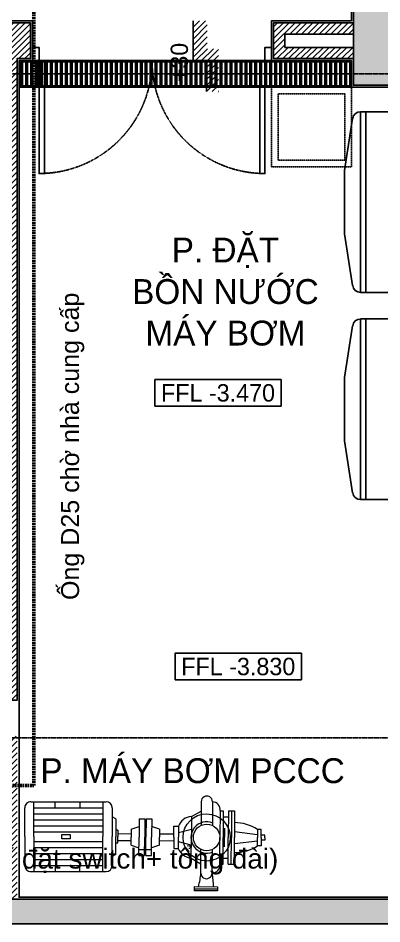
# Model space of a CAD drawing. Header units: inches. Extents: x 1721084 to 1854744, y 225101 to 488646.
# Drawn here: x 1741593 to 1744330, y 393611 to 400431 of the extents above; entities that cross this region are included whole.
import ezdxf
from ezdxf.enums import TextEntityAlignment as Align
from ezdxf.xclip import XClip

# ---------------------------------------------------------------- set-up
doc = ezdxf.new("R2010")
doc.units = ezdxf.units.IN
doc.header["$MEASUREMENT"] = 0
doc.header["$XCLIPFRAME"] = 0
doc.set_wipeout_variables(frame=1)
for name, pattern in [('DASHED', [19.05, 12.7, -6.35]), ('X-PL-BASE$0$X-GRID-BASE$0$CENTER2', [1.125, 0.75, -0.125, 0.125, -0.125]), ('X-PL-BASE$0$X-PL-BASE$0$DASHEDX2', [1.5, 1, -0.5])]:
    doc.linetypes.add(name, pattern=pattern)
for name, color, linetype in [('0-Khungten', 255, 'Continuous'), ('A-ANNO-DIM 100', 252, 'Continuous'), ('X-PL-BASE$0$I-ANNO-LEVL-PLAN', 250, 'Continuous'), ('X-PL-BASE$0$X-GRID-BASE$0$A-GRID', 250, 'X-PL-BASE$0$X-GRID-BASE$0$CENTER2'), ('X-PL-BASE$0$X-PL-BASE$0$A-ANNO-COTE', 250, 'Continuous'), ('X-PL-BASE$0$X-PL-BASE$0$A-ANNO-RNAM', 250, 'Continuous'), ('X-PL-BASE$0$X-PL-BASE$0$A-FLOR', 250, 'Continuous'), ('X-PL-BASE$0$X-PL-BASE$0$A-FLOR-COLS-CONC', 250, 'Continuous'), ('X-PL-BASE$0$X-PL-BASE$0$A-FLOR-DOOR', 250, 'Continuous'), ('X-PL-BASE$0$X-PL-BASE$0$A-FLOR-PATT', 250, 'Continuous'), ('X-PL-BASE$0$X-PL-BASE$0$A-FLOR-VOID', 250, 'X-PL-BASE$0$X-PL-BASE$0$DASHEDX2'), ('X-PL-BASE$0$X-PL-BASE$0$A-FLOR-WALL', 250, 'Continuous'), ('X-PL-BASE$0$X-PL-BASE$0$A-FLOR-WALL-FNSH', 250, 'Continuous'), ('X-PL-BASE$0$X-PL-BASE$0$A-FURN-EQPM', 250, 'Continuous'), ('X-PL-BASE$0$X-PL-BASE$0$A-XREF', 250, 'Continuous'), ('X-PL-BASE$0$X-PL-BASE$0$I-ANNO-LEVL-PLAN', 250, 'Continuous')]:
    doc.layers.add(name, color=color, linetype=linetype)
doc.layers.add('TTLL', color=252, linetype='DASHED', lineweight=50)
doc.styles.add('ARIAL', font='arial.ttf')
doc.styles.add('HDUNGARC', font='vn_vni.shx')
doc.styles.add('X-PL-BASE$0$SYMBTEXT', font='VAVON_.TTF')
doc.styles.add('X-PL-BASE$0$X-PL-BASE$0$ARIAL', font='arial.ttf')
doc.styles.add('X-PL-BASE$0$X-PL-BASE$0$HDUNGARC', font='vn_vni.shx')
doc.styles.add('X-PL-BASE$0$X-PL-BASE$0$SYMBTEXT', font='VAVON_.TTF')

# ---------------------------------------------------------------- blocks, each defined once
blk = doc.blocks.new('X-PL-BASE$0$IDEN-ELEV-PLAN')
blk.add_wipeout([(-6.333, -1.333), (-6.333, 1.333), (6.333, 1.333), (6.333, -1.333)])
blk.add_lwpolyline([(-6.333, -1.333), (-6.333, 1.333), (6.333, 1.333), (6.333, -1.333)], close=True)
at = {"color": 2, "style": 'X-PL-BASE$0$SYMBTEXT'}
blk.add_attdef('EL0.000', text='', height=2, dxfattribs=at).set_placement((0, 0), align=Align.MIDDLE)
blk = doc.blocks.new('*U88')
h = blk.add_hatch()
h.set_pattern_fill('ANSI31', color=8, scale=0.3, angle=90, style=0)
h.set_pattern_definition([(135, (-7.9999, -2.7017), (-0.67352, -0.67352), [])])
h.paths.add_polyline_path([(9, 3), (9, -0.2), (2.7, -0.2), (2.7, -2.7), (-6.98, -2.7), (-6.98, 0), (0, 0), (0, 3)])
blk.add_lwpolyline([(9, 3), (0, 3), (0, 0), (-6.98, 0)])
at = {"style": 'X-PL-BASE$0$X-PL-BASE$0$ARIAL', "width": 0.8}
blk.add_attdef('SETDOWN', (0.5, 0.5), '', height=2.5, dxfattribs=at)
blk = doc.blocks.new('X-PL-BASE$0$X-GRID-BASE')
at = {"layer": 'X-PL-BASE$0$X-GRID-BASE$0$A-GRID', "ltscale": 8}
for p, q in [((10900, 4000), (32399.8, 4000)), ((-3578.7, -1000), (32399.8, -1000))]:
    blk.add_line(p, q, dxfattribs=at)
blk = doc.blocks.new('*U73')
at = {"color": 0}
for points in [[(-1750, 0), (-1800, 0), (-1800, 100), (-1750, 100)], [(-50, 0), (0, 0), (0, 100), (-50, 100)]]:
    blk.add_lwpolyline(points, close=True, dxfattribs=at)
for points in [[(-1750, 0), (-1710, 0), (-1710, -850), (-1750, -850)], [(-50, 0), (-90, 0), (-90, -850), (-50, -850)]]:
    blk.add_lwpolyline(points, close=True)
at = {"color": 251, "linetype": 'X-PL-BASE$0$X-PL-BASE$0$DASHEDX2'}
for centre, start, end in [((-1750, 0), 270, 0), ((-50, 0), 180, 270)]:
    blk.add_arc(centre, 850, start, end, dxfattribs=at)
blk = doc.blocks.new('X-PL-BASE$0$X-PL-BASE$0$Xref mb$0$BN 2000L')
for p, q in [((10316.4, 116784.4), (8956.4, 116784.4)), ((8956.4, 116784.1), (8956.7, 114872.6)), ((10316.5, 116784.3), (10316.7, 114872.8)), ((10316.5, 116743.9), (8956.4, 116743.9)), ((10316.5, 116743.9), (8956.4, 116743.9)), ((10316.5, 116390.8), (8956.4, 116390.8)), ((10316.5, 116350.3), (8956.4, 116350.3)), ((10316.5, 116350.3), (8956.4, 116350.3)), ((9394.1, 115848.6), (8956.4, 115848.6)), ((9394.1, 115808.1), (8956.4, 115808.1)), ((10316.6, 115848.6), (9878.4, 115848.6)), ((10316.6, 115808.1), (9878.4, 115808.1)), ((10316.5, 115295.5), (8956.4, 115295.5)), ((10316.5, 115295.5), (8956.4, 115295.5)), ((10316.5, 115255), (8956.4, 115255)), ((10316.4, 114913.1), (8956.4, 114913.1)), ((10316.4, 114913.1), (8956.4, 114913.1)), ((10316.5, 114912.8), (8956.4, 114912.8)), ((10316.5, 114912.8), (8956.4, 114912.8)), ((10316.4, 114872.3), (8956.4, 114872.3)), ((10316.4, 114872.6), (8956.7, 114872.6))]:
    blk.add_line(p, q)
for points in [[(10264.9, 116843.4), (9874.7, 116903.6), (9398.3, 116903.7), (9008, 116843.4)], [(10264.9, 114813.3), (9874.7, 114753.1), (9398.3, 114753), (9008, 114813.3)]]:
    blk.add_lwpolyline(points)
for radius in [243, 202.5, 83.4, 30.7]:
    blk.add_circle((9636.3, 115828.3), radius)
for centre, start, end in [((9016.1, 116784.4), 97.78356, 179.9871), ((10256.8, 116784.4), 0.0129, 82.21644), ((9016.1, 114872.3), 180.0129, 262.21644), ((10256.8, 114872.3), 277.78356, 359.9871)]:
    blk.add_arc(centre, 59.5, start, end)
blk = doc.blocks.new('X-PL-BASE$0$X-PL-BASE$0$MAY BOM')
at = {"linetype": 'Continuous', "lineweight": 0}
for p, q in [((175064.2, 110011.1), (175094.3, 110011.5)), ((175064.3, 110005.6), (175064.2, 110011.1)), ((175094.3, 110008.7), (175064.3, 110008.3)), ((175094.3, 110011.5), (175094.3, 110006)), ((175094.3, 110006), (175064.3, 110005.6)), ((175071.4, 109987.8), (175071.8, 109956.9)), ((175086.3, 109988), (175086.7, 109957.1)), ((175308.6, 109989.9), (175210.2, 109988.2)), ((175214.7, 109988.3), (175215.5, 109942.6)), ((175244.6, 109988.8), (175244.8, 109980.9)), ((175277, 109981.5), (175276.8, 109989.4)), ((175305.7, 109944.2), (175304.9, 109989.9)), ((175046.7, 109975.9), (175042.6, 109975.8)), ((175042.6, 109975.8), (175043, 109940.8)), ((175046.7, 109975.9), (175047.1, 109940.9)), ((175050.8, 109975.9), (175046.7, 109975.9)), ((175050.8, 109975.9), (175051.3, 109940.9)), ((175061.7, 109976.1), (175057.5, 109976)), ((175057.5, 109976), (175058, 109941)), ((175061.7, 109976.1), (175062.1, 109941)), ((175099.2, 109968.7), (175086.5, 109975.9)), ((175202.5, 109980.2), (175203.1, 109942.4)), ((175305.1, 109982), (175214.9, 109980.4)), ((175305.2, 109974.1), (175215, 109972.5)), ((175317.3, 109944.4), (175316.6, 109982.2)), ((175057.6, 109968.1), (175050.9, 109968.1)), ((175099.2, 109968.7), (175099.5, 109941.5)), ((175158.6, 109966.3), (175151.2, 109966.2)), ((175151.2, 109966.2), (175151.5, 109942.2)), ((175158.6, 109966.3), (175158.9, 109942.3)), ((175167.7, 109966.4), (175160.3, 109966.3)), ((175160.3, 109966.3), (175160.6, 109942.3)), ((175167.7, 109966.4), (175168, 109942.4)), ((175198, 109965.5), (175202.7, 109968.5)), ((175198, 109965.5), (175198.4, 109942.3)), ((175305.4, 109966.2), (175215.2, 109964.6)), ((175008.2, 109940.3), (175008.1, 109951.2)), ((175008.1, 109951.2), (175012.8, 109951.2)), ((175012.8, 109951.2), (175012.9, 109940.4)), ((175042.9, 109948.6), (175012.9, 109944.4)), ((175056.6, 109928.7), (175056.3, 109953.2)), ((175099.4, 109951.8), (175116.4, 109947.6)), ((175122.1, 109956.4), (175116.3, 109956.3)), ((175116.3, 109956.3), (175116.5, 109941.8)), ((175122.3, 109941.8), (175122.1, 109956.4)), ((175141, 109952.7), (175151.3, 109956.1)), ((175141, 109952.7), (175141.2, 109942.1)), ((175151.3, 109958.7), (175167.8, 109958.9)), ((175178.2, 109953.2), (175167.8, 109956.3)), ((175178.2, 109953.2), (175178.4, 109942.6)), ((175195.4, 109950.7), (175195.5, 109942.3)), ((175195.4, 109950.7), (175198.3, 109950.7)), ((175305.5, 109958.3), (175215.3, 109956.7)), ((175305.6, 109950.4), (175215.4, 109948.8)), ((175003.4, 109943.7), (175008.2, 109943.8)), ((175003.5, 109940.3), (175003.4, 109943.7)), ((175003.5, 109940.3), (175003.5, 109936.8)), ((175003.5, 109936.8), (175008.2, 109936.9)), ((175008.2, 109940.3), (175008.3, 109929.5)), ((175013.1, 109929.6), (175012.9, 109940.4)), ((175043.5, 109905.8), (175043, 109940.8)), ((175047.6, 109905.8), (175047.1, 109940.9)), ((175051.7, 109905.9), (175051.3, 109940.9)), ((175058.4, 109906), (175058, 109941)), ((175062.6, 109906), (175062.1, 109941)), ((175099.9, 109914.4), (175099.5, 109941.5)), ((175116.7, 109927.2), (175116.5, 109941.8)), ((175141.1, 109946.6), (175122.2, 109946.3)), ((175122.3, 109941.8), (175122.5, 109927.3)), ((175141.2, 109937.6), (175122.3, 109937.3)), ((175141.3, 109931.5), (175141.2, 109942.1)), ((175151.8, 109918.2), (175151.5, 109942.2)), ((175159.2, 109918.3), (175158.9, 109942.3)), ((175160.9, 109918.3), (175160.6, 109942.3)), ((175168.3, 109918.4), (175168, 109942.4)), ((175195.2, 109947.3), (175178.3, 109947)), ((175178.5, 109932), (175178.4, 109942.6)), ((175195.3, 109938.3), (175178.4, 109938.1)), ((175195.7, 109933.9), (175195.5, 109942.3)), ((175198.8, 109919.1), (175198.4, 109942.3)), ((175203.8, 109904.7), (175203.1, 109942.4)), ((175216.3, 109897), (175215.5, 109942.6)), ((175305.8, 109938), (175215.6, 109936.4)), ((175258, 109946.1), (175268.8, 109946.3)), ((175258.1, 109940.6), (175258, 109946.1)), ((175268.9, 109940.8), (175258.1, 109940.6)), ((175268.8, 109946.3), (175268.9, 109940.8)), ((175305.7, 109944.2), (175306.5, 109898.6)), ((175317.3, 109944.4), (175318, 109906.7)), ((175008.3, 109929.5), (175013.1, 109929.6)), ((175043.1, 109933), (175013, 109936.4)), ((175072.7, 109894.5), (175072.2, 109925.5)), ((175087.5, 109894.7), (175087.1, 109925.7)), ((175099.7, 109931.3), (175116.6, 109935.9)), ((175122.5, 109927.3), (175116.7, 109927.2)), ((175141.3, 109931.5), (175151.7, 109928.3)), ((175178.5, 109932), (175168.2, 109928.5)), ((175195.7, 109933.9), (175198.6, 109933.9)), ((175306, 109930.1), (175215.8, 109928.5)), ((175058.3, 109913.8), (175051.6, 109913.8)), ((175099.9, 109914.4), (175087.4, 109906.9)), ((175159.2, 109918.3), (175151.8, 109918.2)), ((175168.3, 109918.4), (175160.9, 109918.3)), ((175198.8, 109919.1), (175203.6, 109916.3)), ((175306.1, 109922.2), (175215.9, 109920.7)), ((175306.3, 109914.4), (175216.1, 109912.8)), ((175047.6, 109905.8), (175043.5, 109905.8)), ((175051.7, 109905.9), (175047.6, 109905.8)), ((175062.6, 109906), (175058.4, 109906)), ((175306.4, 109906.5), (175216.2, 109904.9)), ((175246.2, 109897.5), (175246.1, 109905.4)), ((175278.3, 109906), (175278.4, 109898.1)), ((175310.2, 109898.6), (175211.8, 109896.9))]:
    blk.add_line(p, q, dxfattribs=at)
for centre, major_axis, start_param, end_param in [((174758.2, 109961.6), (-314.3, -4.2), 3.211727, 3.268869), ((175155.6, 109986), (-69.3, -0.8), -0.30311, -0.040445), ((175071.8, 109977.5), (-10.3, -0.1), -1.546372, 0.12892), ((175078.9, 109987.9), (-5.19, -5.33), 2.356194, 5.497787), ((175210.4, 109980.3), (-5.48, -5.68), 3.926991, 5.497787), ((175308.8, 109982), (-5.48, -5.68), 2.356194, 3.926991), ((175079.5, 109941.3), (-30.9, -0.4), -1.570716, 4.712469), ((175079.5, 109941.3), (-20.5, -0.3), 1.169788, 5.111855), ((175098.3, 109949.4), (-19.3, -0.3), 3.493159, 4.651548), ((175043.6, 109903.2), (-57.1, -0.7), -1.568331, -1.012432), ((175079.5, 109941.3), (-17.4, -0.2), 4.711209, 10.994394), ((175042.7, 109978.4), (-57.1, -0.8), 1.012429, 1.568327), ((175098.5, 109933.6), (-19.3, -0.2), 1.631637, 2.790026), ((175072.8, 109904.8), (-10.3, -0.1), -0.130311, 1.544981), ((175211.7, 109904.8), (-5.68, 5.48), 0.785398, 2.356194), ((175310.1, 109906.5), (-5.68, 5.48), 2.356194, 3.926991), ((175080.1, 109894.6), (-5.33, 5.19), 0.785398, 3.926991)]:
    blk.add_ellipse(centre, major_axis=major_axis, ratio=1, start_param=start_param, end_param=end_param, dxfattribs=at)
blk = doc.blocks.new('X-PL-BASE$0$X-PL-BASE$0$IDEN-ELEV-PLAN')
blk.add_wipeout([(-6.333, -1.333), (-6.333, 1.333), (6.333, 1.333), (6.333, -1.333)])
blk.add_lwpolyline([(-6.333, -1.333), (-6.333, 1.333), (6.333, 1.333), (6.333, -1.333)], close=True)
at = {"color": 2, "style": 'X-PL-BASE$0$X-PL-BASE$0$SYMBTEXT'}
blk.add_attdef('EL0.000', text='', height=2, dxfattribs=at).set_placement((0, 0), align=Align.MIDDLE)
blk = doc.blocks.new('X-PL-BASE')
at = {"layer": 'X-PL-BASE$0$X-PL-BASE$0$A-FLOR'}
h = blk.add_hatch(dxfattribs=at)
h.set_pattern_fill('ANSI32', color=250, scale=100, angle=45)
h.paths.add_polyline_path([(15510, 4090), (17990, 4090), (17990, 3910), (15510, 3910)])
at = {"layer": 'X-PL-BASE$0$X-PL-BASE$0$A-FLOR-PATT'}
h = blk.add_hatch(dxfattribs=at)
h.set_pattern_fill('!BTCT', color=250, scale=25, pattern_type=2)
h.set_pattern_definition([(50, (0, 0), (179.31505, -15.68803), [18.75, -206.25]), (355, (0, 0), (-34.6878, 188.048), [15, -165]), (100.4514, (14.94, -1.3), (144.62735, 172.3599), [15.935, -175.2855]), (46.1842, (0, 50), (266.8103, -41.3798), [28.125, -309.375]), (96.6356, (22.23, 46.55), (233.6657, 243.5295), [23.9026, -262.9282]), (351.1842, (0, 50), (233.6655, 243.5297), [22.5, -247.5]), (21, (25, 37.5), (149.22676, -100.6547), [18.75, -206.25]), (326, (25, 37.5), (60.8288, 181.2875), [15, -165]), (71.4514, (37.44, 29.11), (210.0557, 80.6326), [15.935, -175.2855]), (37.5, (0, 0), (3.03996, 83.22346), [0, -163, 0, -167.5, 0, -165.625]), (7.5, (0, 0), (65.76738, 98.60293), [0, -95.5, 0, -159.25, 0, -63.125]), (327.5, (-55.75, 0), (133.45561, -5.63872), [0, -62.5, 0, -195, 0, -258.75]), (317.5, (-80.75, 0), (145.79654, 25.02625), [0, -81.25, 0, -129.5, 0, -183.75]), (45, (0, 0), (-75.1301, 75.1301), []), (45, (0, 30.62), (-75.1301, 75.1301), [])])
h.paths.add_polyline_path([(31299.5, 9325.9), (31299.5, 11425.4), (-1952.6, 13387.7), (-2182.5, -2400), (20700, -2400), (20700, 374.6), (20515, 374.6), (20515, -2215), (-1979.8, -2215), (-1755.4, 13190.7), (18015, 12024), (18015, 11907.9), (18285, 11907.9), (25315, 11493), (25315, 10385), (25585, 10385), (25585, 11477.1), (31014.5, 11156.7), (31014.5, 9431.5), (27830.8, 5725), (25585, 5725), (25585, 6115), (25315, 6115), (25315, 4200), (22885, 4200.1), (22885, 3914.9), (25585, 3914.9), (25585, 5440), (27961.7, 5440)])
h.paths.add_polyline_path([(25585, 9915), (25315, 9915), (25315, 6585), (25585, 6585)], flags=17)
h.paths.add_polyline_path([(18285, 7985), (18285, 11908.8), (18015, 11907), (18015, 7713.1), (18015, 7715), (18015, 3915), (20215, 3915), (20215, 4200), (18285, 4200)], flags=17)
h.paths.add_polyline_path([(22515, 4200), (20785, 4200), (20785, 3915), (22515, 3915)], flags=17)
h.paths.add_polyline_path([(20700, 3915), (20515, 3915), (20515, 685), (20700, 685)], flags=17)
h = blk.add_hatch(dxfattribs=at)
h.set_pattern_fill('ANSI31', color=250, scale=250)
h.set_pattern_definition([(45, (0, -2.39), (-22.097087, 22.097087), [])])
h.paths.add_polyline_path([(8615, 97.6), (9000, 97.6), (9000, -87.4), (9085, -87.4), (9085, 182.6), (8415, 182.6), (8415, -617.4), (8615, -617.4)])
h.paths.add_polyline_path([(9085, -987.4), (9085, -717.4), (9000, -717.4), (9000, -802.4), (8785, -802.4), (8785, -987.4)])
h.paths.add_polyline_path([(8785, -987.4), (8715, -987.4), (8715, -2217.4), (8785, -2217.4)])
h.paths.add_polyline_path([(13415, 15), (13307.5, 15), (13200, 0), (13200, 15), (13115, 15), (13100, 0), (13585, 15), (13585, 12.6), (13415, 12.6)])
h.paths.add_polyline_path([(11285, 12.6), (11215, 12.6), (11215, -787.4), (11285, -787.4)])
h.paths.add_polyline_path([(11285, -1717.4), (11215, -1717.4), (11215, -2217.4), (11285, -2217.4)])
h.paths.add_polyline_path([(15400, 3912.6), (15400, 3912.6), (15400, -717.4), (15485, -717.4), (15485, 4112.6), (15585, 4112.6), (15585, 4382.6), (15400, 4382.6)])
h.paths.add_polyline_path([(15485, -987.4), (15400, -987.4), (15400, -2217.4), (15485, -2217.4)])
h.paths.add_polyline_path([(15300, -987.4), (15215, -987.4), (15215, -2217.4), (15300, -2217.4)])
h.paths.add_polyline_path([(13585, 182.6), (13585, 12.6), (15215, 12.6), (15215, -717.4), (15300, -717.4), (15300, 3912.6), (15215, 3912.6), (15215, 2082.6), (14615, 2082.6), (14615, 2012.6), (15215, 2012.6), (15215, 182.6)])
h = blk.add_hatch(dxfattribs=at)
h.set_pattern_fill('ANSI31', color=250, scale=250)
h.paths.add_polyline_path([(18015, 4200), (17500, 4200), (17500, 4300), (18015, 4300), (18015, 4385), (17415, 4385), (17415, 4115), (18015, 4115)])
at = {"layer": 'X-PL-BASE$0$X-PL-BASE$0$A-FLOR'}
for points in [[(15500, 4100), (18000, 4100), (18000, 3900), (15500, 3900)], [(15510, 4090), (17990, 4090), (17990, 3910), (15510, 3910)]]:
    blk.add_lwpolyline(points, close=True, dxfattribs=at)
blk.add_lwpolyline([(15600, 4100), (17400, 4100)], dxfattribs=at)
at = {"layer": 'X-PL-BASE$0$X-PL-BASE$0$A-FLOR-COLS-CONC'}
for points in [[(-1755.4, 13190.7), (18015, 12024), (18015, 3915), (20215, 3915), (20215, 4200), (18285, 4200), (18285, 11907.9)], [(-1979.8, -2215), (20515, -2215)], [(-2182.5, -2400), (20700, -2400)]]:
    blk.add_lwpolyline(points, dxfattribs=at)
at = {"layer": 'X-PL-BASE$0$X-PL-BASE$0$A-FLOR-VOID', "color": 106, "linetype": 'X-PL-BASE$0$X-PL-BASE$0$DASHEDX2', "ltscale": 2}
for points in [[(18000, 3900), (17400, 3900), (17400, 3300), (18000, 3300)], [(17950, 3850), (17450, 3850), (17450, 3350), (17950, 3350)]]:
    blk.add_lwpolyline(points, close=True, dxfattribs=at)
at = {"layer": 'X-PL-BASE$0$X-PL-BASE$0$A-FLOR-WALL'}
for points in [[(15400, -715), (15485, -715), (15485, 4115), (15585, 4115), (15585, 4385), (15400, 4385)], [(18015, 4200), (17500, 4200), (17500, 4300), (18015, 4300), (18015, 4385), (17415, 4385), (17415, 4115), (18015, 4115), (18015, 4200)]]:
    blk.add_lwpolyline(points, dxfattribs=at)
at = {"layer": 'X-PL-BASE$0$X-PL-BASE$0$A-FLOR-WALL-FNSH'}
for points in [[(18000, 7950), (18000, 4400), (17400, 4400), (17400, 4100), (18000, 4100), (18000, 3900), (20500, 3900), (20500, 700)], [(19900, 700), (19900, 359.6), (20500, 359.6), (20500, -2200), (15500, -2200), (15500, 4100), (15600, 4100), (15600, 4400), (15400, 4400), (15400, 4400), (15000, 4400), (15000, 3900), (15200, 3900), (15200, 2100)]]:
    blk.add_lwpolyline(points, dxfattribs=at)
at = {"layer": 'X-PL-BASE$0$X-PL-BASE$0$A-ANNO-COTE'}
ref = blk.add_blockref('*U88', (16909.3, 4100), dxfattribs=dict(at, xscale=33.33333333333334, yscale=33.33333333333334, zscale=33.33333333333334, rotation=90.00000000000001))
ref.add_attrib('SETDOWN', '+30', dxfattribs={"layer": '0', "height": 130, "rotation": 90, "style": 'X-PL-BASE$0$X-PL-BASE$0$HDUNGARC'}).set_placement((16809.3, 3938.8), align=Align.BOTTOM_LEFT)
at = {"layer": 'X-PL-BASE$0$X-PL-BASE$0$A-FLOR-DOOR'}
blk.add_blockref('*U73', (17400, 4100), dxfattribs=at)
at = {"layer": 'X-PL-BASE$0$X-PL-BASE$0$A-FURN-EQPM', "linetype": 'X-PL-BASE$0$X-PL-BASE$0$DASHEDX2', "rotation": 90}
for p in [(134853, -6601.7), (134853, -8161.8)]:
    blk.add_blockref('X-PL-BASE$0$X-PL-BASE$0$Xref mb$0$BN 2000L', p, dxfattribs=at)
at = {"layer": 'X-PL-BASE$0$X-PL-BASE$0$A-FURN-EQPM', "linetype": 'X-PL-BASE$0$X-PL-BASE$0$DASHEDX2', "xscale": 5.751403249697328, "yscale": 5.751403249697328, "zscale": 5.751403249697328, "rotation": 178.9915428883499}
blk.add_blockref('X-PL-BASE$0$X-PL-BASE$0$MAY BOM', (1034836.7, 612747.3), dxfattribs=at)
at = {"layer": 'X-PL-BASE$0$X-PL-BASE$0$A-XREF', "color": 250}
blk.add_blockref('X-PL-BASE$0$X-GRID-BASE', (0, 0), dxfattribs=at)
at = {"layer": 'X-PL-BASE$0$X-PL-BASE$0$A-ANNO-RNAM', "char_height": 187.5, "width": 3663.529, "attachment_point": 5, "style": 'X-PL-BASE$0$X-PL-BASE$0$SYMBTEXT'}
for s, insert in [('P. ÑAËT\\PBOÀN NÖÔÙC \\PMAÙY BÔM', (17052.3, 2359.9)), ('P. MAÙY BÔM PCCC', (16805, -1247.9))]:
    blk.add_mtext(s, dxfattribs=dict(at, insert=insert))
at = {"layer": 'X-PL-BASE$0$I-ANNO-LEVL-PLAN'}
ref = blk.add_blockref('X-PL-BASE$0$IDEN-ELEV-PLAN', (17148.8, -462), dxfattribs=dict(at, xscale=75, yscale=75, zscale=75))
ref.add_attrib('EL 000.00', 'FFL -3.830', dxfattribs={"layer": '0', "height": 131.25, "style": 'X-PL-BASE$0$SYMBTEXT'}).set_placement((17148.8, -462), align=Align.MIDDLE)
at = {"layer": 'X-PL-BASE$0$X-PL-BASE$0$I-ANNO-LEVL-PLAN'}
ref = blk.add_blockref('X-PL-BASE$0$X-PL-BASE$0$IDEN-ELEV-PLAN', (16996.3, 1598.5), dxfattribs=dict(at, xscale=75, yscale=75, zscale=75))
ref.add_attrib('EL 000.00', 'FFL -3.470', dxfattribs={"layer": '0', "height": 131.25, "style": 'X-PL-BASE$0$X-PL-BASE$0$SYMBTEXT'}).set_placement((16996.3, 1598.5), align=Align.MIDDLE)

msp = doc.modelspace()

# ---------------------------------------------------------------- block references
ref = msp.add_blockref('X-PL-BASE', (1726100.4, 396010.6))
XClip(ref).set_block_clipping_path([(-4378.6785440141, -12850.407672127), (34696.321455986, 17749.592327873)])

# ---------------------------------------------------------------- next in the draw order: linework, layer by layer
at = {"layer": 'TTLL', "color": 4}
msp.add_lwpolyline([(1741095.9, 394629.1), (1741073.6, 394653.1), (1741710.5, 394653.1), (1741710.5, 406732)], dxfattribs=at)

# ---------------------------------------------------------------- next in the draw order: texts
at = {"layer": '0-Khungten', "style": 'ARIAL'}
msp.add_text('TỦ RACK 42U ( vị trí đặt switch+ tổng đài)', height=150.121, dxfattribs=at).set_placement((1739617.5, 394027.1))
at = {"layer": 'A-ANNO-DIM 100', "color": 3, "insert": (1742092.2, 396049.1), "char_height": 135, "attachment_point": 7, "rotation": 90.03082, "style": 'HDUNGARC'}
msp.add_mtext('\\A1;{\\fArial|b0|i0|c0|p34;Ống D25 chờ nhà cung cấp}', dxfattribs=at)

doc.saveas('drawing.dxf')
